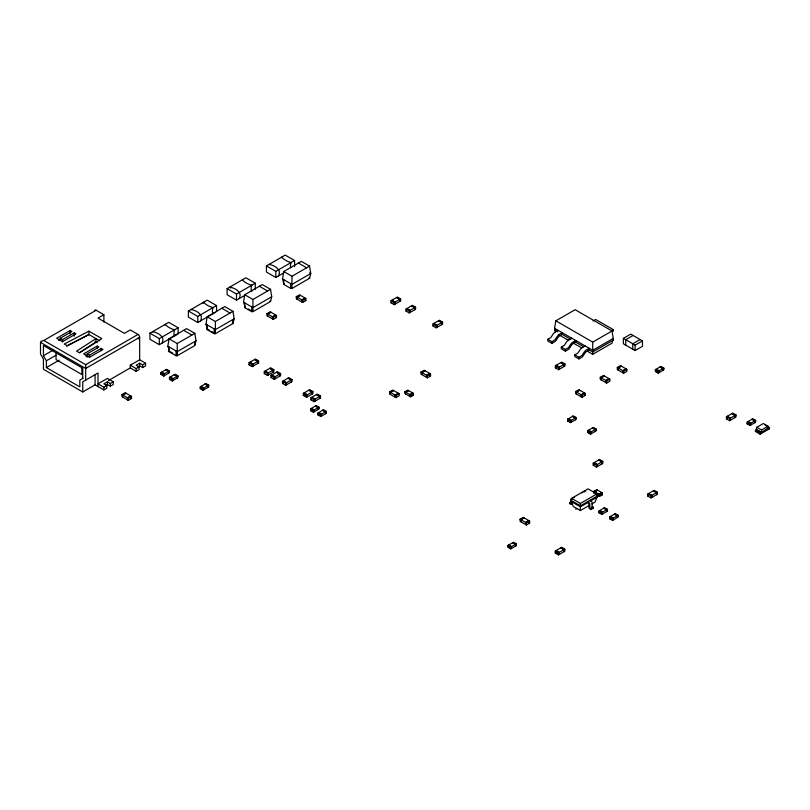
<?xml version="1.0" encoding="UTF-8"?>
<svg xmlns="http://www.w3.org/2000/svg" width="810" height="810" viewBox="0 0 810 810"><rect width="100%" height="100%" fill="white"/><g stroke="black" fill="none" stroke-linecap="round" stroke-linejoin="round"><path stroke-width="1.21" d="M570.716 503.121L570.726 499.669A2.076 1.195 60 0 1 571.992 498.94L572.154 499.021M584.212 492.055L584.223 491.873A2.076 1.195 60 0 1 585.488 491.143L585.65 491.224M105.644 385.53L107.396 384.517L110.332 386.208L113.268 384.517L113.268 381.804L110.332 383.505L107.396 381.804L103.882 383.839L106.809 385.53L106.809 388.243L103.882 389.934L95.074 384.851L82.752 391.969L43.436 369.269L43.436 359.103L40.5 354.021L40.5 342.367L41.178 341.212L43.791 340.473L96.137 310.25L103.882 314.725L103.882 322.117M768.062 426.202L763.364 423.498L756.854 427.255C754.383 430.495 763.101 435.527 761.552 429.958L768.062 426.202L768.326 428.591L769.176 428.105L769.176 428.946M169.017 351.651L169.604 351.317L167.842 346.234L169.027 338.772L186.624 328.617L194.835 333.356L196.01 340.808L194.835 345.556L177.238 355.722L176.064 355.722L169.017 351.651L169.017 346.913M209.76 330.45L207.168 328.951L205.993 324.213L207.168 316.75L224.765 306.595L232.986 311.334L234.161 318.786L232.986 323.534L215.379 333.69L211.774 331.614M244.721 302.859L244.721 307.608L245.308 307.263L243.547 302.181L244.721 294.729L262.329 284.573L270.54 289.312L271.714 296.764L270.54 301.512L252.943 311.668L248.326 309.005M283.753 283.723L282.579 278.974L283.753 271.522L301.35 261.357L309.562 266.105L310.746 273.557L309.562 278.296L291.964 288.461L290.79 288.461L283.743 284.401L283.743 279.652M555.417 331.999L554.577 328.273L555.842 320.821L575.12 309.693L612.006 330.986L613.261 338.438L612.006 343.187L592.717 354.314L587.301 351.186M588.779 505.713L580.395 510.553L573.358 506.493L571.01 501.41L571.566 498.363L588.03 488.855L596.859 493.958L597.415 495.983L595.067 502.089L591.928 503.901M79.653 352.552L95.955 341.992L95.955 338.61L76.596 351.145L79.522 352.836L101.827 338.61L88.918 331.158L64.263 344.027L67.2 345.718L88.918 334.54L99.67 340.757M60.163 338.266L71.898 331.492L70.136 330.48L56.639 338.266L62.512 341.658L76.008 333.862L74.247 332.849L62.512 339.623L60.163 338.266L60.163 340.524M58.715 340.453L60.79 339.258M103.882 314.725L98.01 318.107L124.416 333.356L130.288 329.964L138.034 334.439A2.319 1.337 60 0 1 139.674 337.284L139.674 359.782L130.288 365.209L130.288 367.912L108.489 380.498M83.015 378.26L79.815 380.113L79.815 386.886L46.372 367.578L46.372 360.804L43.436 355.722L53.035 350.173M46.372 360.804L55.971 355.256M46.372 367.578L59.17 360.187M87.156 353.859L98.891 347.075L97.129 346.062L83.632 353.859L89.505 357.24L103.002 349.454L101.24 348.432L89.505 355.205L87.156 353.859L87.156 357.24M85.708 356.046L87.784 354.841M43.791 340.473L85.688 364.662L138.034 334.439M139.674 337.284L85.688 368.459L40.5 342.367M149.951 333.183L168.723 322.35L178.119 327.767L178.119 333.862L159.337 344.706L149.951 339.289L149.951 333.183L159.337 338.61L178.119 327.767M215.095 312.518L197.772 322.512L188.386 317.095L188.386 311L207.168 300.156L216.553 305.572L216.553 311.668M245.481 294.972L236.51 300.156L227.114 294.729L227.114 288.633L245.896 277.789L255.282 283.216L255.282 289.312M283.753 272.869L275.825 277.455L266.439 272.028L266.439 265.933L285.211 255.089L294.607 260.516L294.607 266.611M188.386 311L197.772 316.416L216.553 305.572M227.114 288.633L236.51 294.05L255.282 283.216M266.439 265.933L275.825 271.35L294.607 260.516M137.913 366.9L139.674 365.887L142.611 367.578L145.547 365.887L145.547 363.174L142.611 364.865L139.674 363.174L136.161 365.209L139.087 366.9L139.087 369.613L136.161 371.304L130.288 367.912M283.753 271.522L291.964 276.261L309.562 266.105M244.721 294.729L252.943 299.477L270.54 289.312M169.027 338.772L177.238 343.521L194.835 333.356M207.168 316.75L215.379 321.499L232.986 311.334M113.268 381.804L107.396 378.422L98.01 383.839L103.882 387.231L106.809 385.53M130.288 365.209L136.161 368.591L139.087 366.9M283.743 284.401L284.34 284.057M207.168 324.891L207.168 329.63L207.755 329.285M291.377 283.378L290.79 283.723L290.79 288.461M252.356 306.585L251.768 306.929L251.768 311.668L252.356 311.334M271.714 296.764L252.943 307.608L243.547 302.181M196.01 340.808L177.238 351.651L167.842 346.234M234.161 318.786L215.379 329.63L205.993 324.213M309.572 277.617L308.985 277.962L309.562 278.296M270.54 300.834L269.953 301.168L270.54 301.512M214.204 333.7L214.792 333.356L214.792 328.617L214.204 328.951L214.204 333.7L207.168 329.63M121.976 394.591L125.165 392.739L131.554 396.434L131.554 398.5L128.365 400.342L121.976 396.657L121.976 394.591L128.365 398.277L131.554 396.434M160.937 372.559L166.577 369.309L169.391 370.94L169.391 372.772L163.752 376.022L160.937 374.392L160.937 372.559L163.934 374.291C166.617 373.4 156.613 370.352 164.46 373.987M161.646 372.357L161.119 374.088L164.46 375.617M169.209 371.243L165.868 369.714L169.209 371.243L168.682 373.177M122.776 395.28L125.965 393.204L122.776 395.047L122.776 397.123M161.119 374.088L161.646 373.785M160.937 374.392L161.646 373.987M266.925 313.612L270.125 311.769L276.504 315.454L276.504 317.53L273.314 319.373L266.925 315.687L266.925 313.612L273.314 317.297L276.504 315.454M296.268 296.673L299.467 294.83L305.846 298.515L305.846 300.591L302.656 302.434L296.268 298.748L296.268 296.673L302.656 300.358L305.846 298.515M169.391 370.94L163.752 374.19L163.752 376.022M267.725 314.3L270.915 312.225L267.725 314.067L267.725 316.143M297.067 297.361L300.257 295.285L297.067 297.128L297.067 299.204M127.565 398.044L130.754 395.968L127.565 397.811L127.565 399.887M272.514 317.064L275.704 314.989L272.514 316.832L272.514 318.907M301.857 300.125L305.046 298.05L301.857 299.892L301.857 301.968M169.452 377.48L175.081 374.22L177.896 375.85L177.896 377.683L172.267 380.933L169.452 379.303L169.452 377.48L172.439 379.201C175.122 378.31 165.119 375.263 172.965 378.898M170.151 377.278L169.624 378.999L172.965 380.528M177.724 376.154L174.373 374.635L177.724 376.154L177.198 378.088M169.624 378.999L170.151 378.695L169.452 379.303M177.896 375.85L172.267 379.1L172.267 380.933M200.252 386.795L205.892 383.545L208.707 385.165L208.707 386.998L203.077 390.248L200.252 388.628L200.252 386.795L203.249 388.527C205.932 387.625 195.929 384.588 203.776 388.213M200.961 386.593L200.434 388.324L203.776 389.843M208.535 385.469L205.183 383.95L208.535 385.469L208.008 387.403M200.252 388.628L200.961 388.213M208.707 385.165L203.077 388.425L203.077 390.248M249.035 362.718L255.413 359.033L258.603 360.875L258.603 362.951L252.224 366.636L249.035 364.794L249.035 362.718L252.224 364.561L258.603 360.875M249.035 364.794L249.824 364.105M264.293 371.527L270.672 367.841L273.861 369.684L273.861 371.76L267.482 375.445L264.293 373.602L264.293 371.527L267.482 373.369L273.861 369.684M264.293 373.602L265.083 372.914M391.048 300.712L397.437 297.027L400.626 298.87L400.626 300.945L394.237 304.631L391.048 302.788L391.048 300.712L394.237 302.555L400.626 298.87M391.048 302.788L391.848 302.332M271.036 375.425L277.425 371.739L280.614 373.582L280.614 375.658L274.225 379.343L271.036 377.5L271.036 375.425L274.225 377.268L280.614 373.582M271.036 377.5L271.836 377.035M406.012 309.015L412.391 305.329L415.591 307.172L415.591 309.248L409.202 312.933L406.012 311.091L406.012 309.015L409.202 310.858L415.591 307.172M282.477 381.348L288.866 377.662L292.056 379.505L292.056 381.581L285.677 385.266L282.477 383.424L282.477 381.348L285.677 383.191L292.056 379.505M406.012 311.091L406.812 310.625M282.477 383.424L283.277 382.968M303.315 393.376L309.693 389.691L312.893 391.534L312.893 393.609L306.504 397.295L303.315 395.452L303.315 393.376L306.504 395.219L312.893 391.534M303.315 395.452L304.115 394.764M433.006 323.919L439.395 320.233L442.584 322.076L442.584 324.152L436.195 327.837L433.006 325.995L433.006 323.919L436.195 325.772L442.584 322.076M433.006 325.995L433.806 325.539M310.939 397.781L317.328 394.095L320.517 395.938L320.517 398.014L314.138 401.699L310.939 399.856L310.939 397.781L314.138 399.624L320.517 395.938M310.939 399.856L311.739 399.401M310.584 408.817L316.214 405.567L319.039 407.187L319.039 409.02L313.399 412.27L310.584 410.65L310.584 408.817L313.581 410.548C316.264 409.658 306.261 406.61 314.108 410.245M311.293 408.615L310.757 410.346L314.108 411.865M318.856 407.501L315.515 405.972L318.856 407.501L318.33 409.425M310.584 410.65L311.293 410.245M319.039 407.187L313.399 410.447L313.399 412.27M317.915 413.049L323.554 409.799L326.369 411.429L326.369 413.252L320.74 416.512L317.915 414.882L317.915 413.049L320.912 414.781C323.595 413.89 313.591 410.842 321.438 414.477M318.624 412.847L318.097 414.578L321.438 416.097M326.197 411.733L322.846 410.204L326.197 411.733L325.671 413.667M318.097 414.578L318.624 414.274L317.915 414.882M326.369 411.429L320.74 414.679L320.74 416.512M420.977 372.053L424.167 370.21L430.555 373.896L430.555 375.972L427.356 377.814L420.977 374.129L420.977 372.053L427.356 375.739L430.555 373.896M421.777 372.742L424.966 370.676L421.777 372.519L421.777 374.595M389.58 391.878L392.769 390.035L399.158 393.721L399.158 395.796L395.968 397.639L389.58 393.954L389.58 391.878L395.968 395.563L399.158 393.721M390.38 392.567L393.569 390.491L390.38 392.334L390.38 394.409M426.566 375.516L429.756 373.44L426.566 375.283L426.566 377.359M395.169 395.331L398.358 393.255L395.169 395.098L395.169 397.173M404.949 391.726L407.764 390.096L413.394 393.346L413.394 395.179L410.579 396.809L404.949 393.549L404.949 391.726L410.579 394.976L410.579 396.809M405.121 392.03L408.463 390.501L405.121 392.03L405.648 393.964M405.648 392.334L408.463 390.703M412.695 393.144L409.87 394.774L412.695 393.144L413.221 394.875L409.87 396.404M409.87 394.774L413.394 393.346M558.1 330.308L555.336 331.908A6.065 3.503 -60 0 0 553.058 334.166L551.104 337.122A1.357 0.78 -60 0 1 550.537 337.719L547.833 339.289L547.833 340.98L551.934 343.349L554.587 341.82A3.432 1.984 -60 0 0 556.126 340.301L557.908 337.598A3.989 2.308 -60 0 1 559.69 335.826L562.211 334.368L570.807 339.339M547.833 339.289L551.934 341.658L554.647 340.089A1.357 0.78 -60 0 0 555.154 339.582L557.169 336.535A6.065 3.503 -60 0 1 559.447 334.277L562.211 332.677L562.211 334.368M593.031 320.993L595.664 319.474L613.251 329.619L613.251 331.32M571.597 338.104L568.833 339.704A6.065 3.503 -60 0 0 566.565 341.952L564.55 345.009A1.357 0.78 -60 0 1 564.033 345.516L561.33 347.075L561.33 348.776L565.431 351.145L568.094 349.616A3.432 1.984 -60 0 0 569.622 348.087L571.404 345.384A3.989 2.308 -60 0 1 573.186 343.612L575.707 342.164L575.707 340.473L572.943 342.073A6.065 3.503 -60 0 0 570.665 344.321L568.65 347.379A1.357 0.78 -60 0 1 568.144 347.885L565.431 349.454L561.33 347.075M585.093 345.89L582.339 347.49A6.065 3.503 -60 0 0 580.061 349.748L578.046 352.796A1.357 0.78 -60 0 1 577.53 353.302L574.827 354.871L574.827 356.562L578.927 358.941L581.59 357.402A3.432 1.984 -60 0 0 583.119 355.884L584.901 353.18A3.989 2.308 -60 0 1 586.693 351.408L589.204 349.96L592.717 351.996L613.261 340.129M611.499 330.632L613.251 329.619M555.842 320.821L592.717 342.114L612.006 330.986M555.366 365.766L561.745 362.08L564.945 363.923L564.945 365.998L558.556 369.684L555.366 367.841L555.366 365.766L558.556 367.608L564.945 363.923M555.366 367.841L556.166 367.375M574.827 354.871L578.927 357.24L581.641 355.671A1.357 0.78 -60 0 0 582.147 355.175L584.162 352.117A6.065 3.503 -60 0 1 586.44 349.859L589.204 348.259L589.204 349.96M613.261 338.438L592.717 350.295L554.577 328.273M623.386 338.357L630.717 334.115L642.462 340.899L642.462 346.315L635.121 350.548L623.386 343.774L623.386 338.357L635.121 345.131L642.462 340.899M633.066 335.472L625.735 339.714L625.735 345.131M640.113 339.542L632.772 343.774L632.772 349.191M575.606 391.534L578.806 389.691L585.184 393.376L585.184 395.452L581.995 397.295L575.606 393.609L575.606 391.534L581.995 395.219L585.184 393.376M600.261 377.308L603.45 375.465L609.839 379.151L609.839 381.226L606.639 383.069L600.261 379.384L600.261 377.308L606.639 380.994L609.839 379.151M617.281 367.477L620.47 365.634L626.849 369.33L626.849 371.395L623.659 373.238L617.281 369.552L617.281 367.477L623.659 371.172L626.849 369.33M576.406 392.232L579.606 390.157L576.406 392L576.406 394.075M601.06 377.997L604.25 375.921L601.06 377.764L601.06 379.839M618.071 368.175L621.27 366.1L618.071 367.942L618.071 370.018M581.195 394.996L584.385 392.921L581.195 394.764L581.195 396.839M605.84 380.761L609.039 378.685L605.84 380.528L605.84 382.603M622.86 370.94L626.059 368.864L622.86 370.707L622.86 372.782M567.709 419.175L573.338 415.915L576.153 417.545L576.153 419.377L570.524 422.628L567.709 420.998L567.709 419.175L570.696 420.896C573.389 420.005 563.375 416.958 571.222 420.592M568.407 418.962L567.881 420.694L571.222 422.223L568.407 420.592L567.709 420.998M575.981 417.849L572.64 416.32L575.981 417.849L575.454 419.783M655.361 369.684L660.99 366.434L663.805 368.054L663.805 369.886L658.176 373.137L655.361 371.517L655.361 369.684L658.348 371.415C661.031 370.524 651.027 367.477 658.874 371.112M656.059 369.481L655.533 371.213L658.874 372.732M663.633 368.368L660.282 366.839L663.633 368.368L663.106 370.291M567.881 420.694L568.407 420.39M576.153 417.545L570.524 420.795L570.524 422.628M663.805 368.054L658.176 371.314L658.176 373.137M587.655 430.687L593.295 427.437L596.109 429.067L596.109 430.89L590.48 434.15L587.655 432.52L587.655 430.687L590.652 432.418C593.335 431.527 583.332 428.48 591.178 432.115M588.364 430.485L587.837 432.216L591.178 433.735M595.937 429.371L592.586 427.842L595.937 429.371L595.401 431.305M587.837 432.216L588.364 431.912L587.655 432.52M596.109 429.067L590.48 432.317L590.48 434.15M593.214 463.178L599.602 459.493L602.792 461.335L602.792 463.411L596.403 467.097L593.214 465.254L593.214 463.178L596.403 465.021L602.792 461.335M593.214 465.254L594.013 464.555M520.04 519.21L523.23 517.367L529.619 521.053L529.619 523.128L526.429 524.971L520.04 521.286L520.04 519.21L526.429 522.896L529.619 521.053M520.84 519.899L524.029 517.833L520.84 519.676L520.84 521.751M525.629 522.673L528.819 520.597L525.629 522.44L525.629 524.515M571.597 501.461L571.597 503.607A1.448 0.84 60 0 1 570.564 504.205L569.541 503.607L569.541 502.595L570.716 501.916M593.912 493.168L593.912 491.336L596.727 489.706L602.356 492.956L602.356 494.788L599.542 496.419L595.674 494.181M594.084 491.64L597.426 490.111L594.084 491.64L594.084 493.067M594.611 491.943L597.426 490.313M726.428 416.755L732.817 413.07L736.006 414.912L736.006 416.988L729.618 420.673L726.428 418.831L726.428 416.755L729.618 418.598L736.006 414.912M726.428 418.831L727.228 418.375M571.566 498.363L580.395 503.455L596.859 493.958M507.961 545.434L513.591 542.184L516.405 543.814L516.405 545.636L510.776 548.896L507.961 547.266L507.961 545.434L510.948 547.165C513.641 546.274 503.628 543.226 511.474 546.861M508.66 545.231L508.133 546.963L511.474 548.481M516.233 544.117L512.892 542.589L516.233 544.117L515.707 546.041M601.658 492.753L598.843 494.383L601.658 492.753L602.184 494.485L598.843 496.014M598.843 494.383L602.356 492.956M597.415 495.983L580.395 505.815L571.01 500.388M575.707 509.196L576.882 508.518M597.415 497.006L590.085 501.238L590.085 500.226L590.865 500.681A2.076 1.195 60 0 1 592.12 502.878L592.14 506.371L593.305 507.171L593.305 508.184L590.966 509.541L589.933 508.943A1.448 0.84 60 0 1 588.91 507.171L588.86 503.668L587.736 502.595L580.395 506.827L571.01 501.41M516.405 543.814L510.776 547.064L510.776 548.896M587.736 502.595L587.736 501.572L588.516 502.038A2.076 1.195 60 0 1 589.781 504.225L589.893 507.9L590.966 508.518L593.305 507.171M747.195 422.03L752.834 418.78L755.649 420.4L755.649 422.233L750.019 425.483L747.195 423.863L747.195 422.03L750.192 423.762C752.875 422.871 742.871 419.823 750.718 423.458M747.903 421.828L747.377 423.559L750.718 425.078M755.477 420.714L752.125 419.185L755.477 420.714L754.94 422.638M747.377 423.559L747.903 423.255L747.195 423.863M755.649 420.4L750.019 423.66L750.019 425.483M599.015 510.968L604.655 507.718L607.47 509.338L607.47 511.171L601.84 514.421L599.015 512.801L599.015 510.968L602.012 512.7C604.695 511.809 594.692 508.761 602.539 512.396M599.724 510.766L599.197 512.497L602.539 514.016M607.297 509.652L603.946 508.123L607.297 509.652L606.761 511.576M599.197 512.497L599.724 512.193L599.015 512.801M607.47 509.338L601.84 512.598L601.84 514.421M764.802 424.865L769.5 427.579L769.5 428.753L760.114 434.18L755.416 431.467L755.416 430.282L756.591 429.604L761.289 432.317M756.591 429.948L755.416 431.467M647.787 494.009L654.176 490.323L657.366 492.166L657.366 494.242L650.987 497.927L647.787 496.084L647.787 494.009L650.987 495.852L657.366 492.166M609.667 516.922L615.296 513.661L618.111 515.292L618.111 517.124L612.481 520.374L609.667 518.744L609.667 516.922L612.654 518.643C615.347 517.752 605.333 514.704 613.19 518.339M610.365 516.719L609.839 518.44L613.19 519.969L611.307 518.886M617.939 515.595L614.598 514.077L617.939 515.595L617.412 517.529M647.787 496.084L648.587 495.619M609.839 518.44L610.365 518.137M609.667 518.744L610.365 518.339M555.265 550.992L561.654 547.307L564.843 549.15L564.843 551.225L558.454 554.911L555.265 553.068L555.265 550.992L558.454 552.835L564.843 549.15M755.416 430.282L760.114 432.996L769.5 427.579M618.111 515.292L612.481 518.542L612.481 520.374M761.289 432.661L760.469 433.968M555.265 553.068L556.065 552.602L559.254 554.445L559.254 552.379L556.065 550.537L556.065 552.602M66.511 346.245L88.918 334.54L88.918 331.158M574.503 497.664L574.341 497.583A2.076 1.195 60 0 0 573.257 497.796M570.544 503.172L569.541 502.595M768.326 428.257L767.526 427.7M752.125 419.388L754.94 421.018M660.282 367.041L663.106 368.671M756.854 427.255L761.552 429.958M735.207 415.611L732.017 413.535L735.207 415.378L735.207 417.454M758.575 430.758L760.317 431.76M730.417 418.375L727.228 416.3L730.417 418.142L730.417 420.218M554.577 329.964L557.827 331.847M575.13 341.84L583.787 346.832M559.092 334.894L568.853 340.534M573.197 343.035L581.874 348.047M564.145 364.611L560.955 362.546L564.145 364.389L564.145 366.454M559.356 367.375L556.166 365.31L559.356 367.153L559.356 369.218M584.385 394.996L585.184 395.452M441.784 322.775L438.595 320.699L441.784 322.542L441.784 324.618M414.791 307.861L411.601 305.795L414.791 307.638L414.791 309.703M399.826 299.558L396.637 297.493L399.826 299.335L399.826 301.411M436.995 325.539L433.806 323.463L436.995 325.306L436.995 327.382M410.002 310.625L406.812 308.559L410.002 310.402L410.002 312.468M395.037 302.332L391.848 300.257L395.037 302.1L395.037 304.175M572.64 416.532L575.454 418.152M592.586 428.044L595.401 429.675M298.424 263.048L306.636 267.796M309.572 272.879L310.746 273.557L291.964 284.401L282.579 278.974M656.576 492.855L653.376 490.779L656.576 492.622L656.576 494.697M601.992 462.024L598.803 459.948L601.992 461.791L601.992 463.867M651.787 495.619L648.587 493.543L651.787 495.386L651.787 497.461M597.203 464.788L594.013 462.712L597.203 464.555L597.203 466.631M305.046 300.125L305.846 300.591M429.756 375.516L430.555 375.972M259.392 286.264L267.614 291.003M601.658 494.383L602.356 494.788M593.912 491.336L599.542 494.586L599.542 496.419M412.695 394.571L413.221 394.875M412.695 394.774L413.394 395.179M275.704 317.064L276.504 317.53M614.598 514.279L617.412 515.899M603.946 508.326L606.761 509.956M592.282 507.586L593.305 508.184M244.721 307.608L251.768 311.668M221.839 308.286L230.05 313.024M232.986 323.534L232.399 323.19L232.986 320.476M291.256 380.204L288.066 378.128L291.256 379.971L291.256 382.047M312.093 392.232L308.904 390.157L312.093 392L312.093 394.075M319.717 396.637L316.528 394.561L319.717 396.404L319.717 398.479M257.813 361.564L254.613 359.488L257.813 361.331L257.813 363.406M273.071 370.373L269.872 368.297L273.071 370.14L273.071 372.215M279.815 374.271L276.625 372.195L279.815 374.038L279.815 376.113M528.819 522.673L529.619 523.128M286.467 382.968L283.277 380.892L286.467 382.735L286.467 384.811M307.304 394.996L304.115 392.921L307.304 394.764L307.304 396.839L305.178 395.604M314.928 399.401L311.739 397.325L314.928 399.168L314.928 401.244M253.024 364.328L249.824 362.252L253.024 364.105L253.024 366.171M268.282 373.137L265.083 371.071L268.282 372.914L268.282 374.979M275.025 377.035L271.836 374.959L275.025 376.802L275.025 378.877M315.515 406.175L318.33 407.805M322.846 410.407L325.671 412.037M564.043 549.838L560.854 547.762L564.043 549.615L564.043 551.681M183.698 330.308L191.909 335.046M556.065 550.76L559.254 552.602M512.892 542.791L515.707 544.421M170.616 351.894L172.621 353.059M205.183 384.153L208.008 385.783M165.868 369.917L168.682 371.547M174.373 374.838L177.198 376.458M139.674 359.782L145.547 363.174M95.074 341.486L97.23 342.731M130.754 398.044L131.554 398.5M767.556 428.703L765.096 430.12M760.114 432.996L760.114 434.18M750.192 423.762L750.192 425.179M729.618 418.598L729.618 420.673M658.348 371.415L658.348 372.833M650.987 495.852L650.987 497.927M635.121 345.131L635.121 350.548M623.659 371.172L623.659 373.238M612.654 518.643L612.654 520.071M606.639 380.994L606.639 383.069M602.012 512.7L602.012 514.117M599.37 494.687L599.37 496.115M596.403 465.021L596.403 467.097M592.717 342.114L592.717 354.314M590.966 508.518L590.966 509.541M590.652 432.418L590.652 433.836M581.995 395.219L581.995 397.295M580.395 503.455L580.395 510.553M578.927 357.24L578.927 358.941M570.696 420.896L570.696 422.324M565.431 349.454L565.431 351.145M558.556 367.608L558.556 369.684M558.454 552.835L558.454 554.911M551.934 341.658L551.934 343.349M526.429 522.896L526.429 524.971M510.948 547.165L510.948 548.583M436.195 325.772L436.195 327.837M427.356 375.739L427.356 377.814M410.407 395.077L410.407 396.505M409.202 310.858L409.202 312.933M395.968 395.563L395.968 397.639M394.237 302.555L394.237 304.631M320.912 414.781L320.912 416.208M314.138 399.624L314.138 401.699M313.581 410.548L313.581 411.966M306.504 395.219L306.504 397.295M302.656 300.358L302.656 302.434M291.964 276.261L291.964 288.461M291.377 285.748L291.377 288.127M285.677 383.191L285.677 385.266M275.825 271.35L275.825 277.455M274.225 377.268L274.225 379.343M273.314 317.297L273.314 319.373M267.482 373.369L267.482 375.445M252.943 299.477L252.943 311.668M252.224 364.561L252.224 366.636M236.51 294.05L236.51 300.156M215.379 321.499L215.379 333.69M203.249 388.527L203.249 389.944M197.772 316.416L197.772 322.512M194.845 342.508L194.845 344.878M177.238 343.521L177.238 355.722M176.651 350.639L176.651 355.377M176.064 350.973L176.064 355.722M172.439 379.201L172.439 380.629M163.934 374.291L163.934 375.718M159.337 338.61L159.337 344.706M142.611 364.865L142.611 367.578M139.674 363.174L139.674 365.887M139.168 337.223L139.168 339.056M138.986 337.527L138.986 338.955M136.161 368.591L136.161 371.304M128.365 398.277L128.365 400.342M110.332 383.505L110.332 386.208M107.396 381.804L107.396 384.517M103.882 387.231L103.882 389.934M101.24 348.432L101.24 350.69M98.01 386.552L98.01 372.995L82.752 381.804L82.752 391.969M97.129 346.062L97.129 348.32M95.074 374.696L95.074 384.851M89.505 355.205L89.505 357.473M85.688 364.662L85.688 380.113M82.752 378.422L82.752 368.256L43.436 345.556L43.436 355.722M81.871 367.75L81.871 374.524L56.052 359.61L56.052 352.836M74.247 332.849L74.247 336.231M70.136 330.48L70.136 333.862M62.512 339.623L62.512 341.881M239.203 298.596A6.227 3.594 -60 0 0 239.203 292.501A15.663 9.042 0 0 0 229.817 287.074A5.751 3.321 -60 0 1 230.536 288.087M251.768 291.347A8.232 4.749 -60 0 1 251.768 285.242A19.683 11.36 0 0 1 242.382 279.825A5.417 3.129 -60 0 0 242.069 280.432M278.518 275.896A6.227 3.594 -60 0 0 278.518 269.801A15.663 9.042 0 0 0 269.133 264.374A5.751 3.321 -60 0 1 269.416 264.647M290.739 267.867A8.232 4.749 -60 0 1 291.084 262.541A19.683 11.36 0 0 1 281.698 257.124A5.417 3.129 -60 0 0 281.384 257.732M592.15 507.505A1.448 0.84 60 0 1 591.654 506.989M581.975 492.855A2.076 1.195 60 0 1 582.775 492.399M162.03 343.146A6.227 3.594 -60 0 0 162.03 337.051A15.663 9.042 0 0 0 152.644 331.634A5.751 3.321 -60 0 1 152.928 331.908M174.595 335.897A8.232 4.749 -60 0 1 174.595 329.802A19.683 11.36 0 0 1 165.21 324.375A5.417 3.129 -60 0 0 164.896 324.982M200.475 320.962A6.227 3.594 -60 0 0 200.475 314.857A15.663 9.042 0 0 0 191.079 309.44A5.751 3.321 -60 0 1 191.373 309.714M213.04 313.703A8.232 4.749 -60 0 1 213.04 307.608A19.683 11.36 0 0 1 203.644 302.181A5.417 3.129 -60 0 0 203.077 303.416M94.618 310.544A2.319 1.337 60 0 1 96.137 310.25"/></g></svg>
